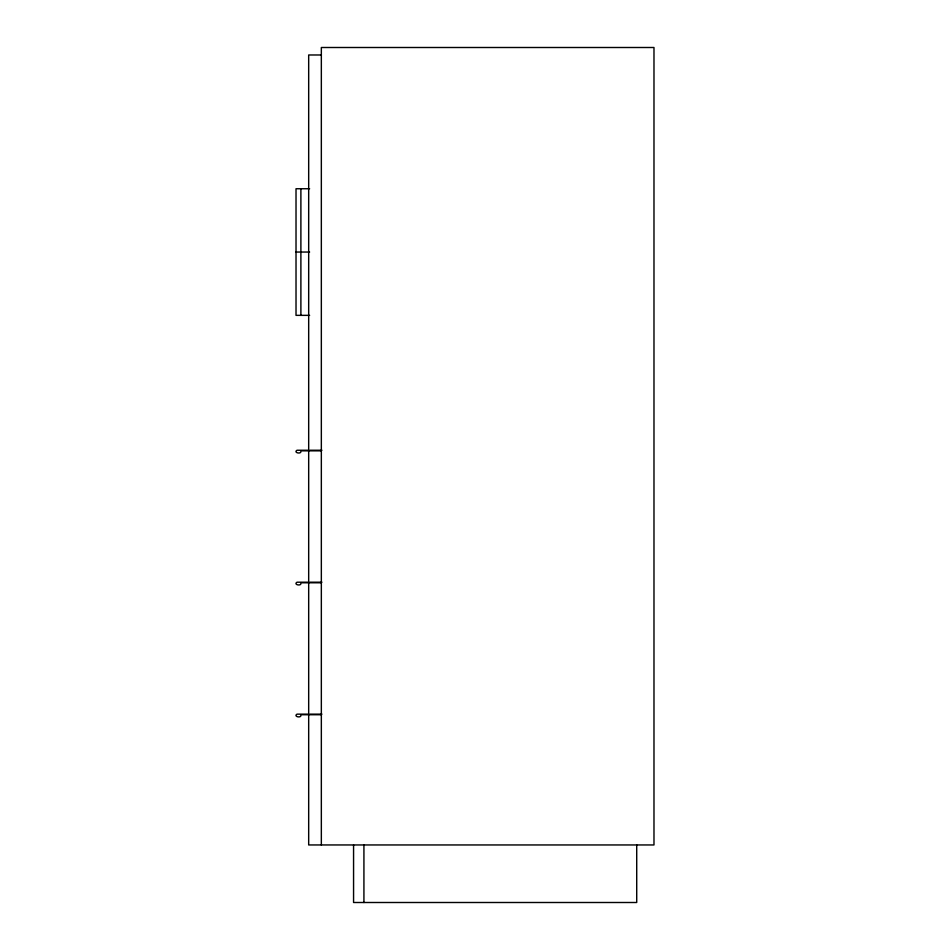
<?xml version="1.0" encoding="UTF-8"?>
<svg xmlns="http://www.w3.org/2000/svg" width="950" height="950" viewBox="0 0 950 950"><rect width="100%" height="100%" fill="white"/><g stroke="black" fill="none" stroke-linecap="round" stroke-linejoin="round"><path stroke-width="1.43" d="M321.338 54.981L308.679 54.981L308.679 449.101M309.617 188.741L296.02 188.741L296.02 315.353L309.617 315.353M296.02 252.047L309.617 252.047M321.919 450.253L296.994 450.253C292.897 452.663 301.993 454.765 300.889 450.834L321.266 450.834M321.919 582.207L296.994 582.207C292.885 584.654 302.005 586.696 300.889 582.778L321.266 582.778M321.919 714.151L296.994 714.151C292.897 716.561 301.993 718.663 300.889 714.732L321.266 714.732M636.714 844.954L636.714 902.5L353.566 902.5L353.566 844.954M363.921 844.954L363.921 902.5M321.338 844.954L321.338 47.5L653.98 47.5L653.98 844.954L308.679 844.954L308.679 714.732M308.679 450.834L308.679 581.056M308.679 582.778L308.679 712.999M300.889 188.741L300.889 315.353"/></g></svg>
